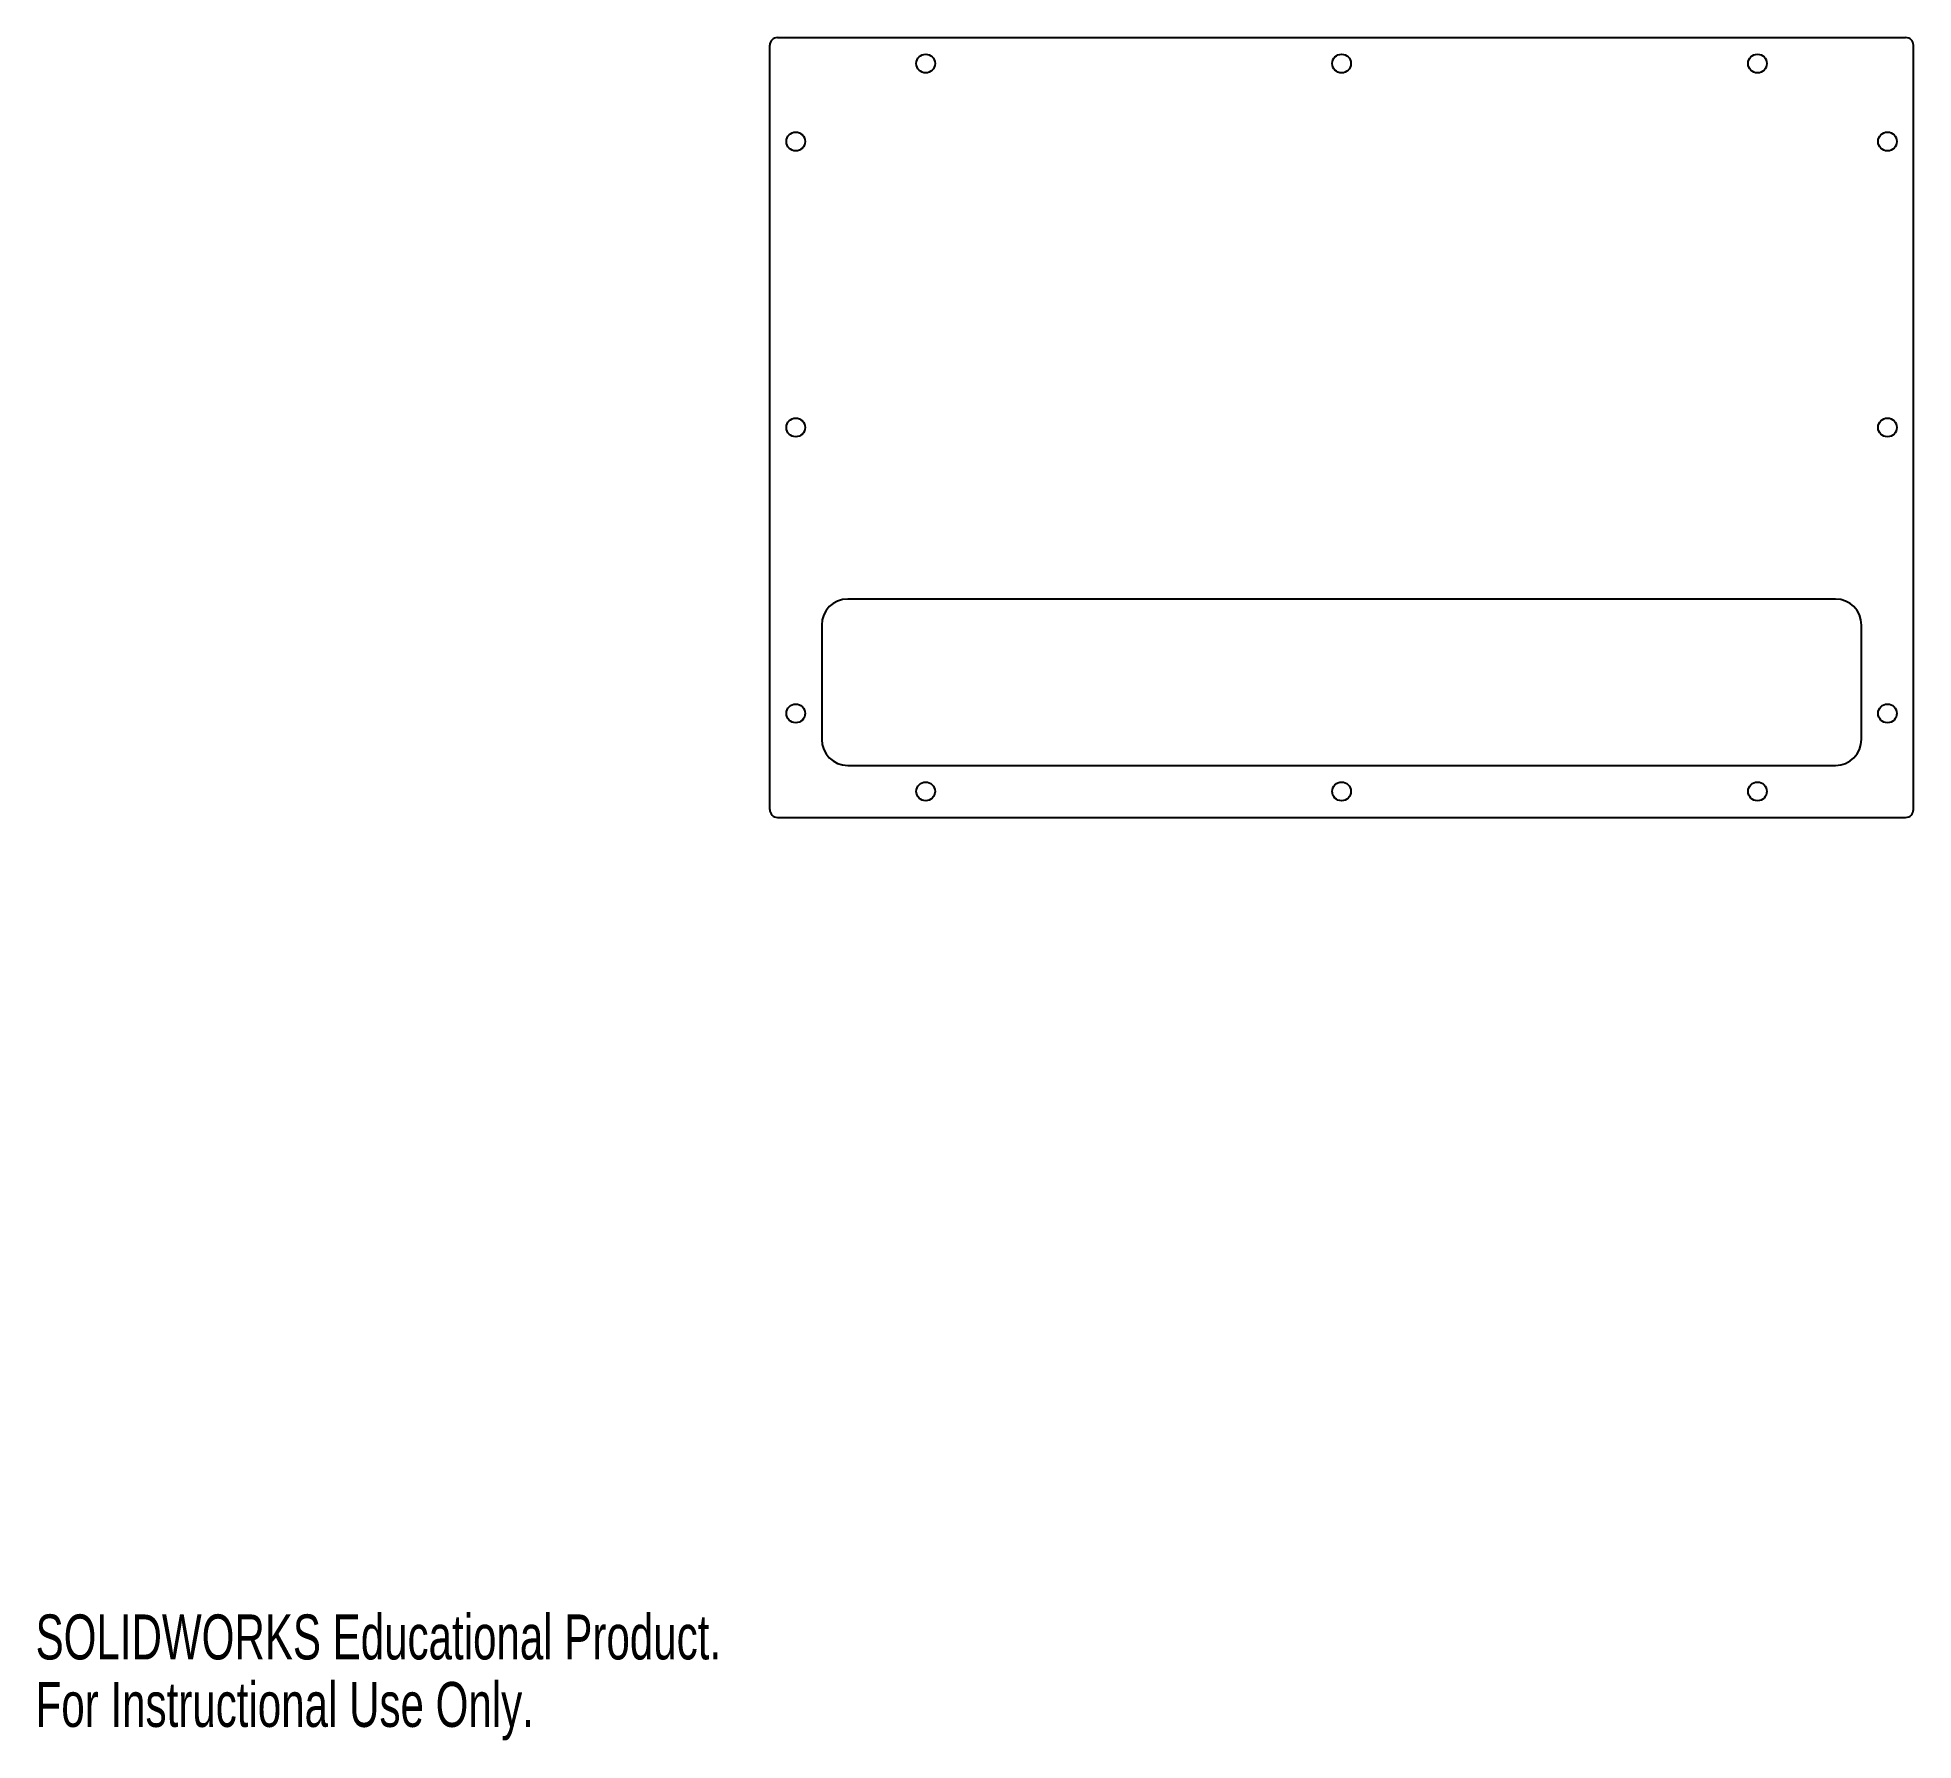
# Model space of a CAD drawing. Header units: millimetres. Extents: x 0 to 361, y 0 to 327.
import ezdxf

# ---------------------------------------------------------------- set-up
doc = ezdxf.new("R2010")
doc.units = ezdxf.units.MM
doc.styles.add('SLDTEXTSTYLE0', font='TXT', dxfattribs={"width": 0.7})

msp = doc.modelspace()

# ---------------------------------------------------------------- linework, layer by layer
at = {"color": 7, "linetype": 'Continuous', "lineweight": 25}
for p, q in [((141.21, 178.93), (141.21, 325.93)), ((142.71, 327.43), (359.71, 327.43)), ((361.21, 178.93), (361.21, 325.93)), ((346.21, 219.43), (156.21, 219.43)), ((151.21, 214.43), (151.21, 192.43)), ((351.21, 192.43), (351.21, 214.43)), ((156.21, 187.43), (346.21, 187.43)), ((142.71, 177.43), (359.71, 177.43))]:
    msp.add_line(p, q, dxfattribs=at)
for centre in [(171.21, 322.43), (251.21, 322.43), (331.21, 322.43), (146.21, 307.43), (356.21, 307.43), (146.21, 252.43), (356.21, 252.43), (146.21, 197.43), (356.21, 197.43), (171.21, 182.43), (251.21, 182.43), (331.21, 182.43)]:
    msp.add_circle(centre, 1.8, dxfattribs=at)
for centre, radius, start, end in [((142.71, 325.93), 1.5, 90, 180), ((359.71, 325.93), 1.5, 0, 90), ((156.21, 214.43), 5, 90, 180), ((346.21, 214.43), 5, 0, 90), ((156.21, 192.43), 5, 180, 270), ((346.21, 192.43), 5, 270, 0), ((142.71, 178.93), 1.5, 180, 270), ((359.71, 178.93), 1.5, 270, 0)]:
    msp.add_arc(centre, radius, start, end, dxfattribs=at)

# ---------------------------------------------------------------- texts
at = {"color": 7, "linetype": 'Continuous', "char_height": 8.65, "attachment_point": 1, "style": 'SLDTEXTSTYLE0'}
for s, insert in [('SOLIDWORKS Educational Product.', (0, 24.13)), ('For Instructional Use Only.', (0, 11.15))]:
    msp.add_mtext(s, dxfattribs=dict(at, insert=insert))

doc.saveas('drawing.dxf')
